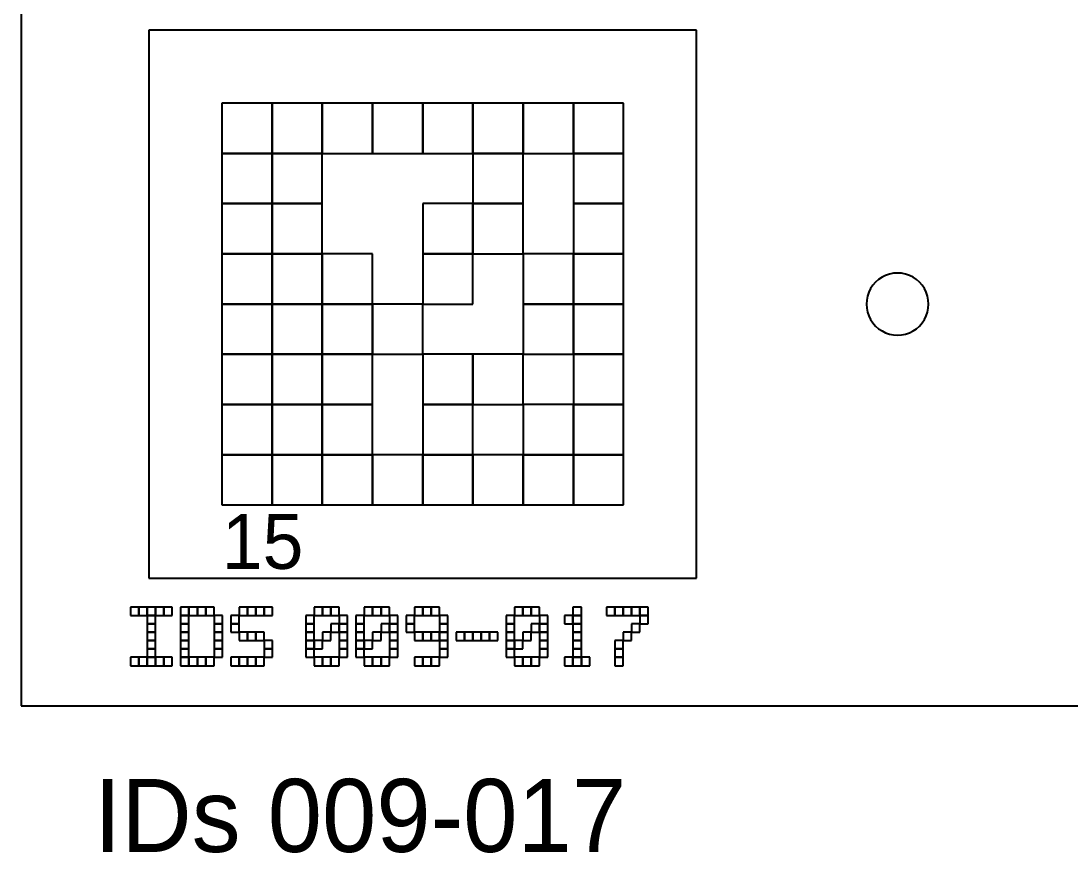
# Model space of a CAD drawing. Extents: x 0 to 490, y -8 to 329.
# Drawn here: x 170 to 227.5, y 161.9 to 207.5 of the extents above; entities that cross this region are included whole.
import ezdxf

# ---------------------------------------------------------------- set-up
doc = ezdxf.new("R2010")
doc.units = 0
for name, color, linetype in [('BLACK_POCKET', 7, 'CONTINUOUS'), ('BOARD_TEXT', 2, 'CONTINUOUS'), ('CUT', 1, 'CONTINUOUS'), ('LABEL', 3, 'CONTINUOUS'), ('MOUNT_HOLE', 5, 'CONTINUOUS'), ('QUIET_ZONE', 4, 'CONTINUOUS'), ('TAG_BOUNDARY', 8, 'CONTINUOUS')]:
    doc.layers.add(name, color=color, linetype=linetype)

msp = doc.modelspace()

# ---------------------------------------------------------------- linework, layer by layer
at = {"layer": 'BLACK_POCKET'}
for p, q in [((183.75, 203), (181, 203)), ((181, 203), (181, 200.25)), ((183.75, 200.25), (183.75, 203)), ((186.5, 203), (183.75, 203)), ((183.75, 203), (183.75, 200.25)), ((186.5, 200.25), (186.5, 203)), ((189.25, 203), (186.5, 203)), ((186.5, 203), (186.5, 200.25)), ((189.25, 200.25), (189.25, 203)), ((192, 203), (189.25, 203)), ((189.25, 203), (189.25, 200.25)), ((192, 200.25), (192, 203)), ((194.75, 203), (192, 203)), ((192, 203), (192, 200.25)), ((194.75, 200.25), (194.75, 203)), ((197.5, 203), (194.75, 203)), ((194.75, 203), (194.75, 200.25)), ((197.5, 200.25), (197.5, 203)), ((200.25, 203), (197.5, 203)), ((197.5, 203), (197.5, 200.25)), ((200.25, 200.25), (200.25, 203)), ((203, 203), (200.25, 203)), ((200.25, 203), (200.25, 200.25)), ((203, 200.25), (203, 203)), ((181, 200.25), (183.75, 200.25)), ((183.75, 200.25), (181, 200.25)), ((181, 200.25), (181, 197.5)), ((183.75, 200.25), (186.5, 200.25)), ((183.75, 197.5), (183.75, 200.25)), ((186.5, 200.25), (183.75, 200.25)), ((183.75, 200.25), (183.75, 197.5)), ((186.5, 200.25), (189.25, 200.25)), ((186.5, 197.5), (186.5, 200.25)), ((189.25, 200.25), (192, 200.25)), ((192, 200.25), (194.75, 200.25)), ((194.75, 200.25), (197.5, 200.25)), ((197.5, 200.25), (194.75, 200.25)), ((194.75, 200.25), (194.75, 197.5)), ((197.5, 200.25), (200.25, 200.25)), ((197.5, 197.5), (197.5, 200.25)), ((200.25, 200.25), (203, 200.25)), ((203, 200.25), (200.25, 200.25)), ((200.25, 200.25), (200.25, 197.5)), ((203, 197.5), (203, 200.25)), ((181, 197.5), (183.75, 197.5)), ((183.75, 197.5), (181, 197.5)), ((181, 197.5), (181, 194.75)), ((183.75, 197.5), (186.5, 197.5)), ((183.75, 194.75), (183.75, 197.5)), ((186.5, 197.5), (183.75, 197.5)), ((183.75, 197.5), (183.75, 194.75)), ((186.5, 194.75), (186.5, 197.5)), ((194.75, 197.5), (192, 197.5)), ((192, 197.5), (192, 194.75)), ((194.75, 197.5), (197.5, 197.5)), ((194.75, 194.75), (194.75, 197.5)), ((197.5, 197.5), (194.75, 197.5)), ((194.75, 197.5), (194.75, 194.75)), ((197.5, 194.75), (197.5, 197.5)), ((200.25, 197.5), (203, 197.5)), ((203, 197.5), (200.25, 197.5)), ((200.25, 197.5), (200.25, 194.75)), ((203, 194.75), (203, 197.5)), ((181, 194.75), (183.75, 194.75)), ((183.75, 194.75), (181, 194.75)), ((181, 194.75), (181, 192)), ((183.75, 194.75), (186.5, 194.75)), ((183.75, 192), (183.75, 194.75)), ((186.5, 194.75), (183.75, 194.75)), ((183.75, 194.75), (183.75, 192)), ((186.5, 192), (186.5, 194.75)), ((189.25, 194.75), (186.5, 194.75)), ((186.5, 194.75), (186.5, 192)), ((189.25, 192), (189.25, 194.75)), ((192, 194.75), (194.75, 194.75)), ((194.75, 194.75), (192, 194.75)), ((192, 194.75), (192, 192)), ((194.75, 194.75), (197.5, 194.75)), ((194.75, 192), (194.75, 194.75)), ((200.25, 194.75), (197.5, 194.75)), ((197.5, 194.75), (197.5, 192)), ((200.25, 194.75), (203, 194.75)), ((200.25, 192), (200.25, 194.75)), ((203, 194.75), (200.25, 194.75)), ((200.25, 194.75), (200.25, 192)), ((203, 192), (203, 194.75)), ((181, 192), (183.75, 192)), ((183.75, 192), (181, 192)), ((181, 192), (181, 189.25)), ((183.75, 192), (186.5, 192)), ((183.75, 189.25), (183.75, 192)), ((186.5, 192), (183.75, 192)), ((183.75, 192), (183.75, 189.25)), ((186.5, 192), (189.25, 192)), ((186.5, 189.25), (186.5, 192)), ((189.25, 192), (186.5, 192)), ((186.5, 192), (186.5, 189.25)), ((189.25, 189.25), (189.25, 192)), ((192, 192), (189.25, 192)), ((189.25, 192), (189.25, 189.25)), ((192, 192), (194.75, 192)), ((192, 189.25), (192, 192)), ((197.5, 192), (200.25, 192)), ((200.25, 192), (197.5, 192)), ((197.5, 192), (197.5, 189.25)), ((200.25, 192), (203, 192)), ((200.25, 189.25), (200.25, 192)), ((203, 192), (200.25, 192)), ((200.25, 192), (200.25, 189.25)), ((203, 189.25), (203, 192)), ((181, 189.25), (183.75, 189.25)), ((183.75, 189.25), (181, 189.25)), ((181, 189.25), (181, 186.5)), ((183.75, 189.25), (186.5, 189.25)), ((183.75, 186.5), (183.75, 189.25)), ((186.5, 189.25), (183.75, 189.25)), ((183.75, 189.25), (183.75, 186.5)), ((186.5, 189.25), (189.25, 189.25)), ((186.5, 186.5), (186.5, 189.25)), ((189.25, 189.25), (186.5, 189.25)), ((186.5, 189.25), (186.5, 186.5)), ((189.25, 189.25), (192, 189.25)), ((189.25, 186.5), (189.25, 189.25)), ((194.75, 189.25), (192, 189.25)), ((192, 189.25), (192, 186.5)), ((194.75, 186.5), (194.75, 189.25)), ((197.5, 189.25), (194.75, 189.25)), ((194.75, 189.25), (194.75, 186.5)), ((197.5, 189.25), (200.25, 189.25)), ((197.5, 186.5), (197.5, 189.25)), ((200.25, 189.25), (203, 189.25)), ((203, 189.25), (200.25, 189.25)), ((200.25, 189.25), (200.25, 186.5)), ((203, 186.5), (203, 189.25)), ((181, 186.5), (183.75, 186.5)), ((183.75, 186.5), (181, 186.5)), ((181, 186.5), (181, 183.75)), ((183.75, 186.5), (186.5, 186.5)), ((183.75, 183.75), (183.75, 186.5)), ((186.5, 186.5), (183.75, 186.5)), ((183.75, 186.5), (183.75, 183.75)), ((186.5, 186.5), (189.25, 186.5)), ((186.5, 183.75), (186.5, 186.5)), ((189.25, 186.5), (186.5, 186.5)), ((186.5, 186.5), (186.5, 183.75)), ((189.25, 183.75), (189.25, 186.5)), ((192, 186.5), (194.75, 186.5)), ((194.75, 186.5), (192, 186.5)), ((192, 186.5), (192, 183.75)), ((194.75, 186.5), (197.5, 186.5)), ((194.75, 183.75), (194.75, 186.5)), ((200.25, 186.5), (197.5, 186.5)), ((197.5, 186.5), (197.5, 183.75)), ((200.25, 186.5), (203, 186.5)), ((200.25, 183.75), (200.25, 186.5)), ((203, 186.5), (200.25, 186.5)), ((200.25, 186.5), (200.25, 183.75)), ((203, 183.75), (203, 186.5)), ((181, 183.75), (183.75, 183.75)), ((183.75, 183.75), (181, 183.75)), ((181, 183.75), (181, 181)), ((183.75, 183.75), (186.5, 183.75)), ((183.75, 181), (183.75, 183.75)), ((186.5, 183.75), (183.75, 183.75)), ((183.75, 183.75), (183.75, 181)), ((186.5, 183.75), (189.25, 183.75)), ((186.5, 181), (186.5, 183.75)), ((189.25, 183.75), (186.5, 183.75)), ((186.5, 183.75), (186.5, 181)), ((189.25, 181), (189.25, 183.75)), ((192, 183.75), (189.25, 183.75)), ((189.25, 183.75), (189.25, 181)), ((192, 183.75), (194.75, 183.75)), ((192, 181), (192, 183.75)), ((194.75, 183.75), (192, 183.75)), ((192, 183.75), (192, 181)), ((194.75, 181), (194.75, 183.75)), ((197.5, 183.75), (194.75, 183.75)), ((194.75, 183.75), (194.75, 181)), ((197.5, 183.75), (200.25, 183.75)), ((197.5, 181), (197.5, 183.75)), ((200.25, 183.75), (197.5, 183.75)), ((197.5, 183.75), (197.5, 181)), ((200.25, 183.75), (203, 183.75)), ((200.25, 181), (200.25, 183.75)), ((203, 183.75), (200.25, 183.75)), ((200.25, 183.75), (200.25, 181)), ((203, 181), (203, 183.75)), ((181, 181), (183.75, 181)), ((183.75, 181), (186.5, 181)), ((186.5, 181), (189.25, 181)), ((189.25, 181), (192, 181)), ((192, 181), (194.75, 181)), ((194.75, 181), (197.5, 181)), ((197.5, 181), (200.25, 181)), ((200.25, 181), (203, 181))]:
    msp.add_line(p, q, dxfattribs=at)
at = {"layer": 'BOARD_TEXT'}
for p, q in [((176.457143, 175.4), (176, 175.4)), ((176, 175.4), (176, 174.942857)), ((176.457143, 174.942857), (176.457143, 175.4)), ((176.914286, 175.4), (176.457143, 175.4)), ((176.457143, 175.4), (176.457143, 174.942857)), ((176.914286, 174.942857), (176.914286, 175.4)), ((177.371429, 175.4), (176.914286, 175.4)), ((176.914286, 175.4), (176.914286, 174.942857)), ((177.371429, 174.942857), (177.371429, 175.4)), ((177.828571, 175.4), (177.371429, 175.4)), ((177.371429, 175.4), (177.371429, 174.942857)), ((177.828571, 174.942857), (177.828571, 175.4)), ((178.285714, 175.4), (177.828571, 175.4)), ((177.828571, 175.4), (177.828571, 174.942857)), ((178.285714, 174.942857), (178.285714, 175.4)), ((179.2, 175.4), (178.742857, 175.4)), ((178.742857, 175.4), (178.742857, 174.942857)), ((179.2, 174.942857), (179.2, 175.4)), ((179.657143, 175.4), (179.2, 175.4)), ((179.2, 175.4), (179.2, 174.942857)), ((179.657143, 174.942857), (179.657143, 175.4)), ((180.114286, 175.4), (179.657143, 175.4)), ((179.657143, 175.4), (179.657143, 174.942857)), ((180.114286, 174.942857), (180.114286, 175.4)), ((180.571429, 175.4), (180.114286, 175.4)), ((180.114286, 175.4), (180.114286, 174.942857)), ((180.571429, 174.942857), (180.571429, 175.4)), ((182.4, 175.4), (181.942857, 175.4)), ((181.942857, 175.4), (181.942857, 174.942857)), ((182.4, 174.942857), (182.4, 175.4)), ((182.857143, 175.4), (182.4, 175.4)), ((182.4, 175.4), (182.4, 174.942857)), ((182.857143, 174.942857), (182.857143, 175.4)), ((183.314286, 175.4), (182.857143, 175.4)), ((182.857143, 175.4), (182.857143, 174.942857)), ((183.314286, 174.942857), (183.314286, 175.4)), ((183.771429, 175.4), (183.314286, 175.4)), ((183.314286, 175.4), (183.314286, 174.942857)), ((183.771429, 174.942857), (183.771429, 175.4)), ((186.514286, 175.4), (186.057143, 175.4)), ((186.057143, 175.4), (186.057143, 174.942857)), ((186.514286, 174.942857), (186.514286, 175.4)), ((186.971429, 175.4), (186.514286, 175.4)), ((186.514286, 175.4), (186.514286, 174.942857)), ((186.971429, 174.942857), (186.971429, 175.4)), ((187.428571, 175.4), (186.971429, 175.4)), ((186.971429, 175.4), (186.971429, 174.942857)), ((187.428571, 174.942857), (187.428571, 175.4)), ((189.257143, 175.4), (188.8, 175.4)), ((188.8, 175.4), (188.8, 174.942857)), ((189.257143, 174.942857), (189.257143, 175.4)), ((189.714286, 175.4), (189.257143, 175.4)), ((189.257143, 175.4), (189.257143, 174.942857)), ((189.714286, 174.942857), (189.714286, 175.4)), ((190.171429, 175.4), (189.714286, 175.4)), ((189.714286, 175.4), (189.714286, 174.942857)), ((190.171429, 174.942857), (190.171429, 175.4)), ((192, 175.4), (191.542857, 175.4)), ((191.542857, 175.4), (191.542857, 174.942857)), ((192, 174.942857), (192, 175.4)), ((192.457143, 175.4), (192, 175.4)), ((192, 175.4), (192, 174.942857)), ((192.457143, 174.942857), (192.457143, 175.4)), ((192.914286, 175.4), (192.457143, 175.4)), ((192.457143, 175.4), (192.457143, 174.942857)), ((192.914286, 174.942857), (192.914286, 175.4)), ((197.485714, 175.4), (197.028571, 175.4)), ((197.028571, 175.4), (197.028571, 174.942857)), ((197.485714, 174.942857), (197.485714, 175.4)), ((197.942857, 175.4), (197.485714, 175.4)), ((197.485714, 175.4), (197.485714, 174.942857)), ((197.942857, 174.942857), (197.942857, 175.4)), ((198.4, 175.4), (197.942857, 175.4)), ((197.942857, 175.4), (197.942857, 174.942857)), ((198.4, 174.942857), (198.4, 175.4)), ((200.685714, 175.4), (200.228571, 175.4)), ((200.228571, 175.4), (200.228571, 174.942857)), ((200.685714, 174.942857), (200.685714, 175.4)), ((202.514286, 175.4), (202.057143, 175.4)), ((202.057143, 175.4), (202.057143, 174.942857)), ((202.514286, 174.942857), (202.514286, 175.4)), ((202.971429, 175.4), (202.514286, 175.4)), ((202.514286, 175.4), (202.514286, 174.942857)), ((202.971429, 174.942857), (202.971429, 175.4)), ((203.428571, 175.4), (202.971429, 175.4)), ((202.971429, 175.4), (202.971429, 174.942857)), ((203.428571, 174.942857), (203.428571, 175.4)), ((203.885714, 175.4), (203.428571, 175.4)), ((203.428571, 175.4), (203.428571, 174.942857)), ((203.885714, 174.942857), (203.885714, 175.4)), ((204.342857, 175.4), (203.885714, 175.4)), ((203.885714, 175.4), (203.885714, 174.942857)), ((204.342857, 174.942857), (204.342857, 175.4)), ((176, 174.942857), (176.457143, 174.942857)), ((176.457143, 174.942857), (176.914286, 174.942857)), ((176.914286, 174.942857), (177.371429, 174.942857)), ((177.371429, 174.942857), (176.914286, 174.942857)), ((176.914286, 174.942857), (176.914286, 174.485714)), ((177.371429, 174.942857), (177.828571, 174.942857)), ((177.371429, 174.485714), (177.371429, 174.942857)), ((177.828571, 174.942857), (178.285714, 174.942857)), ((178.742857, 174.942857), (179.2, 174.942857)), ((179.2, 174.942857), (178.742857, 174.942857)), ((178.742857, 174.942857), (178.742857, 174.485714)), ((179.2, 174.942857), (179.657143, 174.942857)), ((179.2, 174.485714), (179.2, 174.942857)), ((179.657143, 174.942857), (180.114286, 174.942857)), ((180.114286, 174.942857), (180.571429, 174.942857)), ((181.028571, 174.942857), (180.571429, 174.942857)), ((180.571429, 174.942857), (180.571429, 174.485714)), ((181.028571, 174.485714), (181.028571, 174.942857)), ((181.942857, 174.942857), (181.485714, 174.942857)), ((181.485714, 174.942857), (181.485714, 174.485714)), ((181.942857, 174.942857), (182.4, 174.942857)), ((181.942857, 174.485714), (181.942857, 174.942857)), ((182.4, 174.942857), (182.857143, 174.942857)), ((182.857143, 174.942857), (183.314286, 174.942857)), ((183.314286, 174.942857), (183.771429, 174.942857)), ((186.057143, 174.942857), (185.6, 174.942857)), ((185.6, 174.942857), (185.6, 174.485714)), ((186.057143, 174.942857), (186.514286, 174.942857)), ((186.057143, 174.485714), (186.057143, 174.942857)), ((186.514286, 174.942857), (186.971429, 174.942857)), ((186.971429, 174.942857), (187.428571, 174.942857)), ((187.885714, 174.942857), (187.428571, 174.942857)), ((187.428571, 174.942857), (187.428571, 174.485714)), ((187.885714, 174.485714), (187.885714, 174.942857)), ((188.8, 174.942857), (188.342857, 174.942857)), ((188.342857, 174.942857), (188.342857, 174.485714)), ((188.8, 174.942857), (189.257143, 174.942857)), ((188.8, 174.485714), (188.8, 174.942857)), ((189.257143, 174.942857), (189.714286, 174.942857)), ((189.714286, 174.942857), (190.171429, 174.942857)), ((190.628571, 174.942857), (190.171429, 174.942857)), ((190.171429, 174.942857), (190.171429, 174.485714)), ((190.628571, 174.485714), (190.628571, 174.942857)), ((191.542857, 174.942857), (191.085714, 174.942857)), ((191.085714, 174.942857), (191.085714, 174.485714)), ((191.542857, 174.942857), (192, 174.942857)), ((191.542857, 174.485714), (191.542857, 174.942857)), ((192, 174.942857), (192.457143, 174.942857)), ((192.457143, 174.942857), (192.914286, 174.942857)), ((193.371429, 174.942857), (192.914286, 174.942857)), ((192.914286, 174.942857), (192.914286, 174.485714)), ((193.371429, 174.485714), (193.371429, 174.942857)), ((197.028571, 174.942857), (196.571429, 174.942857)), ((196.571429, 174.942857), (196.571429, 174.485714)), ((197.028571, 174.942857), (197.485714, 174.942857)), ((197.028571, 174.485714), (197.028571, 174.942857)), ((197.485714, 174.942857), (197.942857, 174.942857)), ((197.942857, 174.942857), (198.4, 174.942857)), ((198.857143, 174.942857), (198.4, 174.942857)), ((198.4, 174.942857), (198.4, 174.485714)), ((198.857143, 174.485714), (198.857143, 174.942857)), ((200.228571, 174.942857), (199.771429, 174.942857)), ((199.771429, 174.942857), (199.771429, 174.485714)), ((200.228571, 174.942857), (200.685714, 174.942857)), ((200.228571, 174.485714), (200.228571, 174.942857)), ((200.685714, 174.942857), (200.228571, 174.942857)), ((200.228571, 174.942857), (200.228571, 174.485714)), ((200.685714, 174.485714), (200.685714, 174.942857)), ((202.057143, 174.942857), (202.514286, 174.942857)), ((202.514286, 174.942857), (202.971429, 174.942857)), ((202.971429, 174.942857), (203.428571, 174.942857)), ((203.428571, 174.942857), (203.885714, 174.942857)), ((203.885714, 174.942857), (204.342857, 174.942857)), ((204.342857, 174.942857), (203.885714, 174.942857)), ((203.885714, 174.942857), (203.885714, 174.485714)), ((204.342857, 174.485714), (204.342857, 174.942857)), ((176.914286, 174.485714), (177.371429, 174.485714)), ((177.371429, 174.485714), (176.914286, 174.485714)), ((176.914286, 174.485714), (176.914286, 174.028571)), ((177.371429, 174.028571), (177.371429, 174.485714)), ((178.742857, 174.485714), (179.2, 174.485714)), ((179.2, 174.485714), (178.742857, 174.485714)), ((178.742857, 174.485714), (178.742857, 174.028571)), ((179.2, 174.028571), (179.2, 174.485714)), ((180.571429, 174.485714), (181.028571, 174.485714)), ((181.028571, 174.485714), (180.571429, 174.485714)), ((180.571429, 174.485714), (180.571429, 174.028571)), ((181.028571, 174.028571), (181.028571, 174.485714)), ((181.485714, 174.485714), (181.942857, 174.485714)), ((181.942857, 174.485714), (181.485714, 174.485714)), ((181.485714, 174.485714), (181.485714, 174.028571)), ((181.942857, 174.028571), (181.942857, 174.485714)), ((185.6, 174.485714), (186.057143, 174.485714)), ((186.057143, 174.485714), (185.6, 174.485714)), ((185.6, 174.485714), (185.6, 174.028571)), ((186.057143, 174.028571), (186.057143, 174.485714)), ((187.428571, 174.485714), (186.971429, 174.485714)), ((186.971429, 174.485714), (186.971429, 174.028571)), ((187.428571, 174.485714), (187.885714, 174.485714)), ((187.428571, 174.028571), (187.428571, 174.485714)), ((187.885714, 174.485714), (187.428571, 174.485714)), ((187.428571, 174.485714), (187.428571, 174.028571)), ((187.885714, 174.028571), (187.885714, 174.485714)), ((188.342857, 174.485714), (188.8, 174.485714)), ((188.8, 174.485714), (188.342857, 174.485714)), ((188.342857, 174.485714), (188.342857, 174.028571)), ((188.8, 174.028571), (188.8, 174.485714)), ((190.171429, 174.485714), (189.714286, 174.485714)), ((189.714286, 174.485714), (189.714286, 174.028571)), ((190.171429, 174.485714), (190.628571, 174.485714)), ((190.171429, 174.028571), (190.171429, 174.485714)), ((190.628571, 174.485714), (190.171429, 174.485714)), ((190.171429, 174.485714), (190.171429, 174.028571)), ((190.628571, 174.028571), (190.628571, 174.485714)), ((191.085714, 174.485714), (191.542857, 174.485714)), ((191.542857, 174.485714), (191.085714, 174.485714)), ((191.085714, 174.485714), (191.085714, 174.028571)), ((191.542857, 174.028571), (191.542857, 174.485714)), ((192.914286, 174.485714), (193.371429, 174.485714)), ((193.371429, 174.485714), (192.914286, 174.485714)), ((192.914286, 174.485714), (192.914286, 174.028571)), ((193.371429, 174.028571), (193.371429, 174.485714)), ((196.571429, 174.485714), (197.028571, 174.485714)), ((197.028571, 174.485714), (196.571429, 174.485714)), ((196.571429, 174.485714), (196.571429, 174.028571)), ((197.028571, 174.028571), (197.028571, 174.485714)), ((198.4, 174.485714), (197.942857, 174.485714)), ((197.942857, 174.485714), (197.942857, 174.028571)), ((198.4, 174.485714), (198.857143, 174.485714)), ((198.4, 174.028571), (198.4, 174.485714)), ((198.857143, 174.485714), (198.4, 174.485714)), ((198.4, 174.485714), (198.4, 174.028571)), ((198.857143, 174.028571), (198.857143, 174.485714)), ((199.771429, 174.485714), (200.228571, 174.485714)), ((200.228571, 174.485714), (200.685714, 174.485714)), ((200.685714, 174.485714), (200.228571, 174.485714)), ((200.228571, 174.485714), (200.228571, 174.028571)), ((200.685714, 174.028571), (200.685714, 174.485714)), ((203.885714, 174.485714), (203.428571, 174.485714)), ((203.428571, 174.485714), (203.428571, 174.028571)), ((203.885714, 174.485714), (204.342857, 174.485714)), ((203.885714, 174.028571), (203.885714, 174.485714)), ((176.914286, 174.028571), (177.371429, 174.028571)), ((177.371429, 174.028571), (176.914286, 174.028571)), ((176.914286, 174.028571), (176.914286, 173.571429)), ((177.371429, 173.571429), (177.371429, 174.028571)), ((178.742857, 174.028571), (179.2, 174.028571)), ((179.2, 174.028571), (178.742857, 174.028571)), ((178.742857, 174.028571), (178.742857, 173.571429)), ((179.2, 173.571429), (179.2, 174.028571)), ((180.571429, 174.028571), (181.028571, 174.028571)), ((181.028571, 174.028571), (180.571429, 174.028571)), ((180.571429, 174.028571), (180.571429, 173.571429)), ((181.028571, 173.571429), (181.028571, 174.028571)), ((181.485714, 174.028571), (181.942857, 174.028571)), ((182.4, 174.028571), (181.942857, 174.028571)), ((181.942857, 174.028571), (181.942857, 173.571429)), ((182.4, 173.571429), (182.4, 174.028571)), ((182.857143, 174.028571), (182.4, 174.028571)), ((182.4, 174.028571), (182.4, 173.571429)), ((182.857143, 173.571429), (182.857143, 174.028571)), ((183.314286, 174.028571), (182.857143, 174.028571)), ((182.857143, 174.028571), (182.857143, 173.571429)), ((183.314286, 173.571429), (183.314286, 174.028571)), ((185.6, 174.028571), (186.057143, 174.028571)), ((186.057143, 174.028571), (185.6, 174.028571)), ((185.6, 174.028571), (185.6, 173.571429)), ((186.057143, 173.571429), (186.057143, 174.028571)), ((186.971429, 174.028571), (186.514286, 174.028571)), ((186.514286, 174.028571), (186.514286, 173.571429)), ((186.971429, 174.028571), (187.428571, 174.028571)), ((186.971429, 173.571429), (186.971429, 174.028571)), ((187.428571, 174.028571), (187.885714, 174.028571)), ((187.885714, 174.028571), (187.428571, 174.028571)), ((187.428571, 174.028571), (187.428571, 173.571429)), ((187.885714, 173.571429), (187.885714, 174.028571)), ((188.342857, 174.028571), (188.8, 174.028571)), ((188.8, 174.028571), (188.342857, 174.028571)), ((188.342857, 174.028571), (188.342857, 173.571429)), ((188.8, 173.571429), (188.8, 174.028571)), ((189.714286, 174.028571), (189.257143, 174.028571)), ((189.257143, 174.028571), (189.257143, 173.571429)), ((189.714286, 174.028571), (190.171429, 174.028571)), ((189.714286, 173.571429), (189.714286, 174.028571)), ((190.171429, 174.028571), (190.628571, 174.028571)), ((190.628571, 174.028571), (190.171429, 174.028571)), ((190.171429, 174.028571), (190.171429, 173.571429)), ((190.628571, 173.571429), (190.628571, 174.028571)), ((191.085714, 174.028571), (191.542857, 174.028571)), ((192, 174.028571), (191.542857, 174.028571)), ((191.542857, 174.028571), (191.542857, 173.571429)), ((192, 173.571429), (192, 174.028571)), ((192.457143, 174.028571), (192, 174.028571)), ((192, 174.028571), (192, 173.571429)), ((192.457143, 173.571429), (192.457143, 174.028571)), ((192.914286, 174.028571), (192.457143, 174.028571)), ((192.457143, 174.028571), (192.457143, 173.571429)), ((192.914286, 174.028571), (193.371429, 174.028571)), ((192.914286, 173.571429), (192.914286, 174.028571)), ((193.371429, 174.028571), (192.914286, 174.028571)), ((192.914286, 174.028571), (192.914286, 173.571429)), ((193.371429, 173.571429), (193.371429, 174.028571)), ((194.285714, 174.028571), (193.828571, 174.028571)), ((193.828571, 174.028571), (193.828571, 173.571429)), ((194.285714, 173.571429), (194.285714, 174.028571)), ((194.742857, 174.028571), (194.285714, 174.028571)), ((194.285714, 174.028571), (194.285714, 173.571429)), ((194.742857, 173.571429), (194.742857, 174.028571)), ((195.2, 174.028571), (194.742857, 174.028571)), ((194.742857, 174.028571), (194.742857, 173.571429)), ((195.2, 173.571429), (195.2, 174.028571)), ((195.657143, 174.028571), (195.2, 174.028571)), ((195.2, 174.028571), (195.2, 173.571429)), ((195.657143, 173.571429), (195.657143, 174.028571)), ((196.114286, 174.028571), (195.657143, 174.028571)), ((195.657143, 174.028571), (195.657143, 173.571429)), ((196.114286, 173.571429), (196.114286, 174.028571)), ((196.571429, 174.028571), (197.028571, 174.028571)), ((197.028571, 174.028571), (196.571429, 174.028571)), ((196.571429, 174.028571), (196.571429, 173.571429)), ((197.028571, 173.571429), (197.028571, 174.028571)), ((197.942857, 174.028571), (197.485714, 174.028571)), ((197.485714, 174.028571), (197.485714, 173.571429)), ((197.942857, 174.028571), (198.4, 174.028571)), ((197.942857, 173.571429), (197.942857, 174.028571)), ((198.4, 174.028571), (198.857143, 174.028571)), ((198.857143, 174.028571), (198.4, 174.028571)), ((198.4, 174.028571), (198.4, 173.571429)), ((198.857143, 173.571429), (198.857143, 174.028571)), ((200.228571, 174.028571), (200.685714, 174.028571)), ((200.685714, 174.028571), (200.228571, 174.028571)), ((200.228571, 174.028571), (200.228571, 173.571429)), ((200.685714, 173.571429), (200.685714, 174.028571)), ((203.428571, 174.028571), (202.971429, 174.028571)), ((202.971429, 174.028571), (202.971429, 173.571429)), ((203.428571, 174.028571), (203.885714, 174.028571)), ((203.428571, 173.571429), (203.428571, 174.028571)), ((176.914286, 173.571429), (177.371429, 173.571429)), ((177.371429, 173.571429), (176.914286, 173.571429)), ((176.914286, 173.571429), (176.914286, 173.114286)), ((176.914286, 173.114286), (177.371429, 173.114286)), ((177.371429, 173.114286), (176.914286, 173.114286)), ((176.914286, 173.114286), (176.914286, 172.657143)), ((177.371429, 173.114286), (177.371429, 173.571429)), ((177.371429, 172.657143), (177.371429, 173.114286)), ((178.742857, 173.571429), (179.2, 173.571429)), ((179.2, 173.571429), (178.742857, 173.571429)), ((178.742857, 173.571429), (178.742857, 173.114286)), ((178.742857, 173.114286), (179.2, 173.114286)), ((179.2, 173.114286), (178.742857, 173.114286)), ((178.742857, 173.114286), (178.742857, 172.657143)), ((179.2, 173.114286), (179.2, 173.571429)), ((179.2, 172.657143), (179.2, 173.114286)), ((180.571429, 173.571429), (181.028571, 173.571429)), ((181.028571, 173.571429), (180.571429, 173.571429)), ((180.571429, 173.571429), (180.571429, 173.114286)), ((180.571429, 173.114286), (181.028571, 173.114286)), ((181.028571, 173.114286), (180.571429, 173.114286)), ((180.571429, 173.114286), (180.571429, 172.657143)), ((181.028571, 173.114286), (181.028571, 173.571429)), ((181.028571, 172.657143), (181.028571, 173.114286)), ((181.942857, 173.571429), (182.4, 173.571429)), ((182.4, 173.571429), (182.857143, 173.571429)), ((182.857143, 173.571429), (183.314286, 173.571429)), ((183.771429, 173.571429), (183.314286, 173.571429)), ((183.314286, 173.571429), (183.314286, 173.114286)), ((183.314286, 173.114286), (183.771429, 173.114286)), ((183.771429, 173.114286), (183.314286, 173.114286)), ((183.314286, 173.114286), (183.314286, 172.657143)), ((183.771429, 173.114286), (183.771429, 173.571429)), ((183.771429, 172.657143), (183.771429, 173.114286)), ((185.6, 173.571429), (186.057143, 173.571429)), ((186.057143, 173.571429), (185.6, 173.571429)), ((185.6, 173.571429), (185.6, 173.114286)), ((185.6, 173.114286), (186.057143, 173.114286)), ((186.057143, 173.114286), (185.6, 173.114286)), ((185.6, 173.114286), (185.6, 172.657143)), ((186.057143, 173.114286), (186.057143, 173.571429)), ((186.514286, 173.571429), (186.057143, 173.571429)), ((186.057143, 173.571429), (186.057143, 173.114286)), ((186.057143, 173.114286), (186.514286, 173.114286)), ((186.057143, 172.657143), (186.057143, 173.114286)), ((186.514286, 173.571429), (186.971429, 173.571429)), ((186.514286, 173.114286), (186.514286, 173.571429)), ((187.428571, 173.571429), (187.885714, 173.571429)), ((187.885714, 173.571429), (187.428571, 173.571429)), ((187.428571, 173.571429), (187.428571, 173.114286)), ((187.428571, 173.114286), (187.885714, 173.114286)), ((187.885714, 173.114286), (187.428571, 173.114286)), ((187.428571, 173.114286), (187.428571, 172.657143)), ((187.885714, 173.114286), (187.885714, 173.571429)), ((187.885714, 172.657143), (187.885714, 173.114286)), ((188.342857, 173.571429), (188.8, 173.571429)), ((188.8, 173.571429), (188.342857, 173.571429)), ((188.342857, 173.571429), (188.342857, 173.114286)), ((188.342857, 173.114286), (188.8, 173.114286)), ((188.8, 173.114286), (188.342857, 173.114286)), ((188.342857, 173.114286), (188.342857, 172.657143)), ((188.8, 173.114286), (188.8, 173.571429)), ((189.257143, 173.571429), (188.8, 173.571429)), ((188.8, 173.571429), (188.8, 173.114286)), ((188.8, 173.114286), (189.257143, 173.114286)), ((188.8, 172.657143), (188.8, 173.114286)), ((189.257143, 173.571429), (189.714286, 173.571429)), ((189.257143, 173.114286), (189.257143, 173.571429)), ((190.171429, 173.571429), (190.628571, 173.571429)), ((190.628571, 173.571429), (190.171429, 173.571429)), ((190.171429, 173.571429), (190.171429, 173.114286)), ((190.171429, 173.114286), (190.628571, 173.114286)), ((190.628571, 173.114286), (190.171429, 173.114286)), ((190.171429, 173.114286), (190.171429, 172.657143)), ((190.628571, 173.114286), (190.628571, 173.571429)), ((190.628571, 172.657143), (190.628571, 173.114286)), ((191.542857, 173.571429), (192, 173.571429)), ((192, 173.571429), (192.457143, 173.571429)), ((192.457143, 173.571429), (192.914286, 173.571429)), ((192.914286, 173.571429), (193.371429, 173.571429)), ((193.371429, 173.571429), (192.914286, 173.571429)), ((192.914286, 173.571429), (192.914286, 173.114286)), ((192.914286, 173.114286), (193.371429, 173.114286)), ((193.371429, 173.114286), (192.914286, 173.114286)), ((192.914286, 173.114286), (192.914286, 172.657143)), ((193.371429, 173.114286), (193.371429, 173.571429)), ((193.371429, 172.657143), (193.371429, 173.114286)), ((193.828571, 173.571429), (194.285714, 173.571429)), ((194.285714, 173.571429), (194.742857, 173.571429)), ((194.742857, 173.571429), (195.2, 173.571429)), ((195.2, 173.571429), (195.657143, 173.571429)), ((195.657143, 173.571429), (196.114286, 173.571429)), ((196.571429, 173.571429), (197.028571, 173.571429)), ((197.028571, 173.571429), (196.571429, 173.571429)), ((196.571429, 173.571429), (196.571429, 173.114286)), ((196.571429, 173.114286), (197.028571, 173.114286)), ((197.028571, 173.114286), (196.571429, 173.114286)), ((196.571429, 173.114286), (196.571429, 172.657143)), ((197.028571, 173.114286), (197.028571, 173.571429)), ((197.485714, 173.571429), (197.028571, 173.571429)), ((197.028571, 173.571429), (197.028571, 173.114286)), ((197.028571, 173.114286), (197.485714, 173.114286)), ((197.028571, 172.657143), (197.028571, 173.114286)), ((197.485714, 173.571429), (197.942857, 173.571429)), ((197.485714, 173.114286), (197.485714, 173.571429)), ((198.4, 173.571429), (198.857143, 173.571429)), ((198.857143, 173.571429), (198.4, 173.571429)), ((198.4, 173.571429), (198.4, 173.114286)), ((198.4, 173.114286), (198.857143, 173.114286)), ((198.857143, 173.114286), (198.4, 173.114286)), ((198.4, 173.114286), (198.4, 172.657143)), ((198.857143, 173.114286), (198.857143, 173.571429)), ((198.857143, 172.657143), (198.857143, 173.114286)), ((200.228571, 173.571429), (200.685714, 173.571429)), ((200.685714, 173.571429), (200.228571, 173.571429)), ((200.228571, 173.571429), (200.228571, 173.114286)), ((200.228571, 173.114286), (200.685714, 173.114286)), ((200.685714, 173.114286), (200.228571, 173.114286)), ((200.228571, 173.114286), (200.228571, 172.657143)), ((200.685714, 173.114286), (200.685714, 173.571429)), ((200.685714, 172.657143), (200.685714, 173.114286)), ((202.971429, 173.571429), (202.514286, 173.571429)), ((202.514286, 173.571429), (202.514286, 173.114286)), ((202.514286, 173.114286), (202.971429, 173.114286)), ((202.971429, 173.114286), (202.514286, 173.114286)), ((202.514286, 173.114286), (202.514286, 172.657143)), ((202.971429, 173.571429), (203.428571, 173.571429)), ((202.971429, 173.114286), (202.971429, 173.571429)), ((202.971429, 172.657143), (202.971429, 173.114286)), ((176.457143, 172.657143), (176, 172.657143)), ((176, 172.657143), (176, 172.2)), ((176.457143, 172.2), (176.457143, 172.657143)), ((176.914286, 172.657143), (176.457143, 172.657143)), ((176.457143, 172.657143), (176.457143, 172.2)), ((176.914286, 172.657143), (177.371429, 172.657143)), ((176.914286, 172.2), (176.914286, 172.657143)), ((177.371429, 172.657143), (176.914286, 172.657143)), ((176.914286, 172.657143), (176.914286, 172.2)), ((177.371429, 172.2), (177.371429, 172.657143)), ((177.828571, 172.657143), (177.371429, 172.657143)), ((177.371429, 172.657143), (177.371429, 172.2)), ((177.828571, 172.2), (177.828571, 172.657143)), ((178.285714, 172.657143), (177.828571, 172.657143)), ((177.828571, 172.657143), (177.828571, 172.2)), ((178.285714, 172.2), (178.285714, 172.657143)), ((178.742857, 172.657143), (179.2, 172.657143)), ((179.2, 172.657143), (178.742857, 172.657143)), ((178.742857, 172.657143), (178.742857, 172.2)), ((179.2, 172.2), (179.2, 172.657143)), ((179.657143, 172.657143), (179.2, 172.657143)), ((179.2, 172.657143), (179.2, 172.2)), ((179.657143, 172.2), (179.657143, 172.657143)), ((180.114286, 172.657143), (179.657143, 172.657143)), ((179.657143, 172.657143), (179.657143, 172.2)), ((180.114286, 172.2), (180.114286, 172.657143)), ((180.571429, 172.657143), (180.114286, 172.657143)), ((180.114286, 172.657143), (180.114286, 172.2)), ((180.571429, 172.657143), (181.028571, 172.657143)), ((180.571429, 172.2), (180.571429, 172.657143)), ((181.942857, 172.657143), (181.485714, 172.657143)), ((181.485714, 172.657143), (181.485714, 172.2)), ((181.942857, 172.2), (181.942857, 172.657143)), ((182.4, 172.657143), (181.942857, 172.657143)), ((181.942857, 172.657143), (181.942857, 172.2)), ((182.4, 172.2), (182.4, 172.657143)), ((182.857143, 172.657143), (182.4, 172.657143)), ((182.4, 172.657143), (182.4, 172.2)), ((182.857143, 172.2), (182.857143, 172.657143)), ((183.314286, 172.657143), (182.857143, 172.657143)), ((182.857143, 172.657143), (182.857143, 172.2)), ((183.314286, 172.657143), (183.771429, 172.657143)), ((183.314286, 172.2), (183.314286, 172.657143)), ((185.6, 172.657143), (186.057143, 172.657143)), ((186.514286, 172.657143), (186.057143, 172.657143)), ((186.057143, 172.657143), (186.057143, 172.2)), ((186.514286, 172.2), (186.514286, 172.657143)), ((186.971429, 172.657143), (186.514286, 172.657143)), ((186.514286, 172.657143), (186.514286, 172.2)), ((186.971429, 172.2), (186.971429, 172.657143)), ((187.428571, 172.657143), (186.971429, 172.657143)), ((186.971429, 172.657143), (186.971429, 172.2)), ((187.428571, 172.657143), (187.885714, 172.657143)), ((187.428571, 172.2), (187.428571, 172.657143)), ((188.342857, 172.657143), (188.8, 172.657143)), ((189.257143, 172.657143), (188.8, 172.657143)), ((188.8, 172.657143), (188.8, 172.2)), ((189.257143, 172.2), (189.257143, 172.657143)), ((189.714286, 172.657143), (189.257143, 172.657143)), ((189.257143, 172.657143), (189.257143, 172.2)), ((189.714286, 172.2), (189.714286, 172.657143)), ((190.171429, 172.657143), (189.714286, 172.657143)), ((189.714286, 172.657143), (189.714286, 172.2)), ((190.171429, 172.657143), (190.628571, 172.657143)), ((190.171429, 172.2), (190.171429, 172.657143)), ((192, 172.657143), (191.542857, 172.657143)), ((191.542857, 172.657143), (191.542857, 172.2)), ((192, 172.2), (192, 172.657143)), ((192.457143, 172.657143), (192, 172.657143)), ((192, 172.657143), (192, 172.2)), ((192.457143, 172.2), (192.457143, 172.657143)), ((192.914286, 172.657143), (192.457143, 172.657143)), ((192.457143, 172.657143), (192.457143, 172.2)), ((192.914286, 172.657143), (193.371429, 172.657143)), ((192.914286, 172.2), (192.914286, 172.657143)), ((196.571429, 172.657143), (197.028571, 172.657143)), ((197.485714, 172.657143), (197.028571, 172.657143)), ((197.028571, 172.657143), (197.028571, 172.2)), ((197.485714, 172.2), (197.485714, 172.657143)), ((197.942857, 172.657143), (197.485714, 172.657143)), ((197.485714, 172.657143), (197.485714, 172.2)), ((197.942857, 172.2), (197.942857, 172.657143)), ((198.4, 172.657143), (197.942857, 172.657143)), ((197.942857, 172.657143), (197.942857, 172.2)), ((198.4, 172.657143), (198.857143, 172.657143)), ((198.4, 172.2), (198.4, 172.657143)), ((200.228571, 172.657143), (199.771429, 172.657143)), ((199.771429, 172.657143), (199.771429, 172.2)), ((200.228571, 172.657143), (200.685714, 172.657143)), ((200.228571, 172.2), (200.228571, 172.657143)), ((200.685714, 172.657143), (200.228571, 172.657143)), ((200.228571, 172.657143), (200.228571, 172.2)), ((200.685714, 172.2), (200.685714, 172.657143)), ((201.142857, 172.657143), (200.685714, 172.657143)), ((200.685714, 172.657143), (200.685714, 172.2)), ((201.142857, 172.2), (201.142857, 172.657143)), ((202.514286, 172.657143), (202.971429, 172.657143)), ((202.971429, 172.657143), (202.514286, 172.657143)), ((202.514286, 172.657143), (202.514286, 172.2)), ((202.971429, 172.2), (202.971429, 172.657143)), ((176, 172.2), (176.457143, 172.2)), ((176.457143, 172.2), (176.914286, 172.2)), ((176.914286, 172.2), (177.371429, 172.2)), ((177.371429, 172.2), (177.828571, 172.2)), ((177.828571, 172.2), (178.285714, 172.2)), ((178.742857, 172.2), (179.2, 172.2)), ((179.2, 172.2), (179.657143, 172.2)), ((179.657143, 172.2), (180.114286, 172.2)), ((180.114286, 172.2), (180.571429, 172.2)), ((181.485714, 172.2), (181.942857, 172.2)), ((181.942857, 172.2), (182.4, 172.2)), ((182.4, 172.2), (182.857143, 172.2)), ((182.857143, 172.2), (183.314286, 172.2)), ((186.057143, 172.2), (186.514286, 172.2)), ((186.514286, 172.2), (186.971429, 172.2)), ((186.971429, 172.2), (187.428571, 172.2)), ((188.8, 172.2), (189.257143, 172.2)), ((189.257143, 172.2), (189.714286, 172.2)), ((189.714286, 172.2), (190.171429, 172.2)), ((191.542857, 172.2), (192, 172.2)), ((192, 172.2), (192.457143, 172.2)), ((192.457143, 172.2), (192.914286, 172.2)), ((197.028571, 172.2), (197.485714, 172.2)), ((197.485714, 172.2), (197.942857, 172.2)), ((197.942857, 172.2), (198.4, 172.2)), ((199.771429, 172.2), (200.228571, 172.2)), ((200.228571, 172.2), (200.685714, 172.2)), ((200.685714, 172.2), (201.142857, 172.2)), ((202.514286, 172.2), (202.971429, 172.2))]:
    msp.add_line(p, q, dxfattribs=at)
at = {"layer": 'CUT'}
for p, q in [((170, 320), (170, 170)), ((170, 170), (320, 170))]:
    msp.add_line(p, q, dxfattribs=at)
at = {"layer": 'MOUNT_HOLE'}
for p, q in [((216.797918, 193.202082), (216.651299, 193.034894)), ((216.965106, 193.348701), (216.797918, 193.202082)), ((217.15, 193.472243), (216.965106, 193.348701)), ((217.349438, 193.570595), (217.15, 193.472243)), ((217.560008, 193.642074), (217.349438, 193.570595)), ((217.778105, 193.685456), (217.560008, 193.642074)), ((218, 193.7), (217.778105, 193.685456)), ((218.221895, 193.685456), (218, 193.7)), ((218.439992, 193.642074), (218.221895, 193.685456)), ((218.650562, 193.570595), (218.439992, 193.642074)), ((218.85, 193.472243), (218.650562, 193.570595)), ((219.034894, 193.348701), (218.85, 193.472243)), ((219.202082, 193.202082), (219.034894, 193.348701)), ((219.348701, 193.034894), (219.202082, 193.202082)), ((216.429405, 192.650562), (216.357926, 192.439992)), ((216.527757, 192.85), (216.429405, 192.650562)), ((216.651299, 193.034894), (216.527757, 192.85)), ((219.472243, 192.85), (219.348701, 193.034894)), ((219.570595, 192.650562), (219.472243, 192.85)), ((219.642074, 192.439992), (219.570595, 192.650562)), ((216.314544, 192.221895), (216.3, 192)), ((216.357926, 192.439992), (216.314544, 192.221895)), ((219.685456, 192.221895), (219.642074, 192.439992)), ((219.7, 192), (219.685456, 192.221895)), ((216.3, 192), (216.314544, 191.778105)), ((216.314544, 191.778105), (216.357926, 191.560008)), ((216.357926, 191.560008), (216.429405, 191.349438)), ((219.570595, 191.349438), (219.642074, 191.560008)), ((219.642074, 191.560008), (219.685456, 191.778105)), ((219.685456, 191.778105), (219.7, 192)), ((216.429405, 191.349438), (216.527757, 191.15)), ((216.527757, 191.15), (216.651299, 190.965106)), ((216.651299, 190.965106), (216.797918, 190.797918)), ((219.202082, 190.797918), (219.348701, 190.965106)), ((219.348701, 190.965106), (219.472243, 191.15)), ((219.472243, 191.15), (219.570595, 191.349438)), ((216.797918, 190.797918), (216.965106, 190.651299)), ((216.965106, 190.651299), (217.15, 190.527757)), ((217.15, 190.527757), (217.349438, 190.429405)), ((217.349438, 190.429405), (217.560008, 190.357926)), ((217.560008, 190.357926), (217.778105, 190.314544)), ((218.221895, 190.314544), (218.439992, 190.357926)), ((218.439992, 190.357926), (218.650562, 190.429405)), ((218.650562, 190.429405), (218.85, 190.527757)), ((218.85, 190.527757), (219.034894, 190.651299)), ((219.034894, 190.651299), (219.202082, 190.797918)), ((217.778105, 190.314544), (218, 190.3)), ((218, 190.3), (218.221895, 190.314544))]:
    msp.add_line(p, q, dxfattribs=at)
at = {"layer": 'QUIET_ZONE'}
for p, q in [((207, 207), (177, 207)), ((177, 207), (177, 177)), ((207, 177), (207, 207)), ((177, 177), (207, 177))]:
    msp.add_line(p, q, dxfattribs=at)
at = {"layer": 'TAG_BOUNDARY'}
for p, q in [((203, 203), (181, 203)), ((181, 203), (181, 181)), ((203, 181), (203, 203)), ((181, 181), (203, 181))]:
    msp.add_line(p, q, dxfattribs=at)

# ---------------------------------------------------------------- texts
at = {"layer": 'LABEL'}
for s, height, p in [('15', 3, (181, 177.5)), ('IDs 009-017', 4, (174, 162))]:
    msp.add_text(s, height=height, dxfattribs=at).set_placement(p)

doc.saveas('drawing.dxf')
